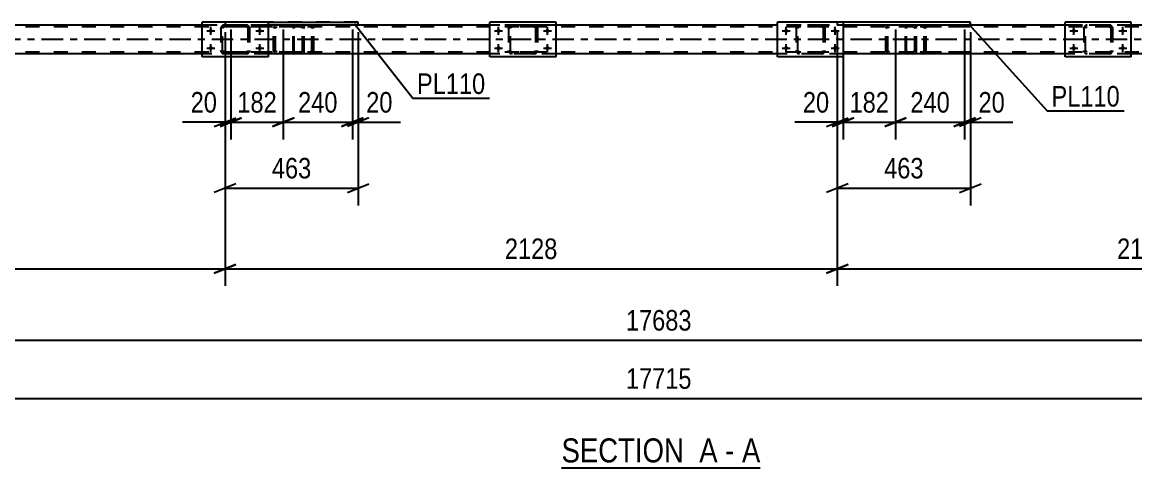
# Model space of a CAD drawing. Header units: millimetres. Extents: x -858 to 331, y -869 to -28.
# Drawn here: x -526.6 to -371.9, y -197 to -135 of the extents above; entities that cross this region are included whole.
import ezdxf

# ---------------------------------------------------------------- set-up
doc = ezdxf.new("R2010")
doc.units = ezdxf.units.MM
doc.linetypes.add('DXK_LINE_DOT2', pattern=[3.9198, 1.9599, -1.9599])
doc.linetypes.add('DXK_LINE_DOT3', pattern=[5.9187, 2.979, -0.9799, 0.9799, -0.9799])
doc.styles.add('Arial Narrow', font='ARIALN.TTF', dxfattribs={"height": 0.2})

# ---------------------------------------------------------------- blocks, each defined once
blk = doc.blocks.new('Unknown-570393797-12 - 2628')
at = {"color": 6, "linetype": 'Continuous'}
blk.add_line((-451.6, -197.04), (-423.96, -197.04), dxfattribs=at)
at = {"color": 0, "linetype": 'Continuous'}
for points in [[(-433.5, -196.29), (-433.5, -192.79), (-451.6, -192.79), (-451.6, -196.29)], [(-429.89, -196.29), (-429.89, -192.79), (-432.45, -192.79), (-432.45, -196.29)], [(-427.56, -196.29), (-427.56, -192.79), (-428.84, -192.79), (-428.84, -196.29)], [(-423.96, -196.29), (-423.96, -192.79), (-426.51, -192.79), (-426.51, -196.29)]]:
    blk.add_wipeout(points, dxfattribs=at)
at = {"color": 7, "linetype": 'Continuous', "style": 'Arial Narrow'}
for s, p in [('SECTION ', (-451.6, -196.29)), ('A', (-432.45, -196.29)), ('A', (-426.51, -196.29)), ('-', (-428.84, -196.29))]:
    blk.add_text(s, height=3.34, dxfattribs=at).set_placement(p)
blk = doc.blocks.new('Part-570393797-2645 - 2628')
at = {"color": 7, "linetype": 'DXK_LINE_DOT2'}
for p, q in [((-458.96, -135.89), (-458.93, -135.7)), ((-458.93, -135.7), (-458.96, -135.89)), ((-458.96, -135.89), (-458.96, -138.93)), ((-458.72, -135.89), (-458.71, -135.8)), ((-458.72, -138.93), (-458.72, -135.89)), ((-458.71, -135.8), (-458.65, -135.72)), ((-458.67, -135.44), (-458.48, -135.41)), ((-458.48, -135.41), (-458.67, -135.44)), ((-458.65, -135.72), (-458.58, -135.67)), ((-458.58, -135.67), (-458.48, -135.65)), ((-455.44, -135.41), (-458.48, -135.41)), ((-455.44, -135.65), (-458.48, -135.65)), ((-455.44, -135.41), (-455.26, -135.44)), ((-455.26, -135.44), (-455.44, -135.41)), ((-455.44, -135.65), (-455.35, -135.67)), ((-455.35, -135.67), (-455.27, -135.72)), ((-455.27, -135.72), (-455.22, -135.8)), ((-455.22, -135.8), (-455.2, -135.89)), ((-455.2, -135.89), (-455.2, -138.93)), ((-455, -135.7), (-454.96, -135.89)), ((-454.96, -135.89), (-455, -135.7)), ((-454.96, -135.89), (-454.96, -138.93)), ((-458.93, -139.11), (-458.96, -138.93)), ((-458.96, -138.93), (-458.93, -139.11)), ((-458.71, -139.02), (-458.72, -138.93)), ((-458.65, -139.1), (-458.71, -139.02)), ((-458.58, -139.15), (-458.65, -139.1)), ((-458.48, -139.17), (-458.58, -139.15)), ((-455.44, -139.17), (-458.48, -139.17)), ((-455.35, -139.15), (-455.44, -139.17)), ((-455.27, -139.1), (-455.35, -139.15)), ((-455.22, -139.02), (-455.27, -139.1)), ((-455.2, -138.93), (-455.22, -139.02)), ((-454.96, -138.93), (-455, -139.11)), ((-455, -139.11), (-454.96, -138.93)), ((-458.48, -139.41), (-458.67, -139.37)), ((-458.67, -139.37), (-458.48, -139.41)), ((-455.44, -139.41), (-458.48, -139.41)), ((-455.26, -139.37), (-455.44, -139.41)), ((-455.44, -139.41), (-455.26, -139.37))]:
    blk.add_line(p, q, dxfattribs=at)
at = {"color": 7, "linetype": 'DXK_LINE_DOT3'}
blk.add_line((-456.96, -137.41), (-456.96, -137.41), dxfattribs=at)
at = {"color": 7, "linetype": 'DXK_LINE_DOT2'}
for centre, start, end in [((-458.48, -135.89), 112.5, 157.5), ((-458.48, -135.89), 112.5, 157.5), ((-455.44, -135.89), 22.5, 67.5), ((-455.44, -135.89), 22.5, 67.5), ((-458.48, -138.93), 202.5, 247.5), ((-458.48, -138.93), 202.5, 247.5), ((-455.44, -138.93), 292.5, 337.5), ((-455.44, -138.93), 292.5, 337.5)]:
    blk.add_arc(centre, 0.48, start, end, dxfattribs=at)
blk = doc.blocks.new('Part-570393797-2647 - 2628')
at = {"color": 2, "linetype": 'Continuous'}
for p, q in [((-412.37, -135.01), (-421.57, -135.01)), ((-421.57, -139.81), (-421.57, -135.01)), ((-412.37, -139.81), (-412.37, -135.01)), ((-412.37, -139.81), (-421.57, -139.81))]:
    blk.add_line(p, q, dxfattribs=at)
blk = doc.blocks.new('Part-570393797-2670 - 2628')
at = {"color": 2, "linetype": 'Continuous'}
for p, q in [((-452.36, -135.01), (-461.56, -135.01)), ((-461.56, -139.81), (-461.56, -135.01)), ((-452.36, -139.81), (-452.36, -135.01)), ((-452.36, -139.81), (-461.56, -139.81))]:
    blk.add_line(p, q, dxfattribs=at)
blk = doc.blocks.new('Bolt-570393797-2675 - 2628')
at = {"linetype": 'Continuous'}
for points in [[(-380.37, -135.93, -1), (-380.37, -136.49, -1)], [(-373.57, -135.93, -1), (-373.57, -136.49, -1)], [(-380.37, -138.33, -1), (-380.37, -138.89, -1)], [(-373.57, -138.33, -1), (-373.57, -138.89, -1)]]:
    blk.add_hatch(color=1, dxfattribs=at).paths.add_polyline_path(points)
at = {"color": 1, "linetype": 'Continuous'}
for p, q in [((-380.37, -136.77), (-380.37, -135.65)), ((-373.57, -136.77), (-373.57, -135.65)), ((-380.93, -136.21), (-379.81, -136.21)), ((-374.13, -136.21), (-373.01, -136.21)), ((-380.93, -138.61), (-379.81, -138.61)), ((-380.37, -139.17), (-380.37, -138.05)), ((-374.13, -138.61), (-373.01, -138.61)), ((-373.57, -139.17), (-373.57, -138.05))]:
    blk.add_line(p, q, dxfattribs=at)
blk = doc.blocks.new('Bolt-570393797-2715 - 2628')
at = {"linetype": 'Continuous'}
for points in [[(-460.36, -135.93, -1), (-460.36, -136.49, -1)], [(-453.56, -135.93, -1), (-453.56, -136.49, -1)], [(-460.36, -138.33, -1), (-460.36, -138.89, -1)], [(-453.56, -138.33, -1), (-453.56, -138.89, -1)]]:
    blk.add_hatch(color=1, dxfattribs=at).paths.add_polyline_path(points)
at = {"color": 1, "linetype": 'Continuous'}
for p, q in [((-460.36, -136.77), (-460.36, -135.65)), ((-453.56, -136.77), (-453.56, -135.65)), ((-460.92, -136.21), (-459.8, -136.21)), ((-454.12, -136.21), (-453, -136.21)), ((-460.92, -138.61), (-459.8, -138.61)), ((-460.36, -139.17), (-460.36, -138.05)), ((-454.12, -138.61), (-453, -138.61)), ((-453.56, -139.17), (-453.56, -138.05))]:
    blk.add_line(p, q, dxfattribs=at)
blk = doc.blocks.new('Bolt-570393797-2717 - 2628')
at = {"linetype": 'Continuous'}
for points in [[(-420.37, -135.93, -1), (-420.37, -136.49, -1)], [(-413.57, -135.93, -1), (-413.57, -136.49, -1)], [(-420.37, -138.33, -1), (-420.37, -138.89, -1)], [(-413.57, -138.33, -1), (-413.57, -138.89, -1)]]:
    blk.add_hatch(color=1, dxfattribs=at).paths.add_polyline_path(points)
at = {"color": 1, "linetype": 'Continuous'}
for p, q in [((-420.37, -136.77), (-420.37, -135.65)), ((-413.57, -136.77), (-413.57, -135.65)), ((-420.93, -136.21), (-419.81, -136.21)), ((-414.13, -136.21), (-413.01, -136.21)), ((-420.93, -138.61), (-419.81, -138.61)), ((-420.37, -139.17), (-420.37, -138.05)), ((-414.13, -138.61), (-413.01, -138.61)), ((-413.57, -139.17), (-413.57, -138.05))]:
    blk.add_line(p, q, dxfattribs=at)
blk = doc.blocks.new('Part-570393797-3248 - 2628')
at = {"color": 7, "linetype": 'DXK_LINE_DOT2'}
for p, q in [((-378.97, -135.89), (-378.93, -135.7)), ((-378.93, -135.7), (-378.97, -135.89)), ((-378.97, -135.89), (-378.97, -138.93)), ((-378.73, -135.89), (-378.71, -135.8)), ((-378.73, -138.93), (-378.73, -135.89)), ((-378.71, -135.8), (-378.66, -135.72)), ((-378.67, -135.44), (-378.49, -135.41)), ((-378.49, -135.41), (-378.67, -135.44)), ((-378.66, -135.72), (-378.58, -135.67)), ((-378.58, -135.67), (-378.49, -135.65)), ((-375.45, -135.41), (-378.49, -135.41)), ((-375.45, -135.65), (-378.49, -135.65)), ((-375.45, -135.41), (-375.27, -135.44)), ((-375.27, -135.44), (-375.45, -135.41)), ((-375.45, -135.65), (-375.36, -135.67)), ((-375.36, -135.67), (-375.28, -135.72)), ((-375.28, -135.72), (-375.23, -135.8)), ((-375.23, -135.8), (-375.21, -135.89)), ((-375.21, -135.89), (-375.21, -138.93)), ((-375.01, -135.7), (-374.97, -135.89)), ((-374.97, -135.89), (-375.01, -135.7)), ((-374.97, -135.89), (-374.97, -138.93)), ((-378.93, -139.11), (-378.97, -138.93)), ((-378.97, -138.93), (-378.93, -139.11)), ((-378.71, -139.02), (-378.73, -138.93)), ((-378.66, -139.1), (-378.71, -139.02)), ((-378.58, -139.15), (-378.66, -139.1)), ((-378.49, -139.17), (-378.58, -139.15)), ((-375.45, -139.17), (-378.49, -139.17)), ((-375.36, -139.15), (-375.45, -139.17)), ((-375.28, -139.1), (-375.36, -139.15)), ((-375.23, -139.02), (-375.28, -139.1)), ((-375.21, -138.93), (-375.23, -139.02)), ((-374.97, -138.93), (-375.01, -139.11)), ((-375.01, -139.11), (-374.97, -138.93)), ((-378.49, -139.41), (-378.67, -139.37)), ((-378.67, -139.37), (-378.49, -139.41)), ((-375.45, -139.41), (-378.49, -139.41)), ((-375.27, -139.37), (-375.45, -139.41)), ((-375.45, -139.41), (-375.27, -139.37))]:
    blk.add_line(p, q, dxfattribs=at)
at = {"color": 7, "linetype": 'DXK_LINE_DOT3'}
blk.add_line((-376.97, -137.41), (-376.97, -137.41), dxfattribs=at)
at = {"color": 7, "linetype": 'DXK_LINE_DOT2'}
for centre, start, end in [((-378.49, -135.89), 112.5, 157.5), ((-378.49, -135.89), 112.5, 157.5), ((-375.45, -135.89), 22.5, 67.5), ((-375.45, -135.89), 22.5, 67.5), ((-378.49, -138.93), 202.5, 247.5), ((-378.49, -138.93), 202.5, 247.5), ((-375.45, -138.93), 292.5, 337.5), ((-375.45, -138.93), 292.5, 337.5)]:
    blk.add_arc(centre, 0.48, start, end, dxfattribs=at)
blk = doc.blocks.new('Part-570393797-3268 - 2628')
at = {"color": 2, "linetype": 'Continuous'}
for p, q in [((-492.37, -135.01), (-501.57, -135.01)), ((-501.57, -139.81), (-501.57, -135.01)), ((-492.37, -139.81), (-492.37, -135.01)), ((-492.37, -139.81), (-501.57, -139.81))]:
    blk.add_line(p, q, dxfattribs=at)
blk = doc.blocks.new('Part-570393797-2945 - 2628')
at = {"color": 7, "linetype": 'DXK_LINE_DOT2'}
for p, q in [((-124.36, -135.65), (-791.22, -135.65)), ((-124.36, -135.41), (-752.08, -135.41)), ((-479.88, -135.41), (-501.57, -135.41)), ((-452.36, -135.41), (-461.56, -135.41)), ((-394.75, -135.41), (-421.57, -135.41)), ((-372.37, -135.41), (-381.57, -135.41)), ((-124.36, -139.17), (-791.22, -139.17)), ((-492.37, -139.41), (-501.57, -139.41)), ((-452.36, -139.41), (-461.56, -139.41)), ((-412.37, -139.41), (-421.57, -139.41)), ((-372.37, -139.41), (-381.57, -139.41))]:
    blk.add_line(p, q, dxfattribs=at)
at = {"color": 2, "linetype": 'Continuous'}
for p, q in [((-501.57, -135.41), (-532.37, -135.41)), ((-461.56, -135.41), (-479.88, -135.41)), ((-421.57, -135.41), (-452.36, -135.41)), ((-381.57, -135.41), (-394.75, -135.41)), ((-341.56, -135.41), (-372.37, -135.41)), ((-501.57, -139.41), (-532.37, -139.41)), ((-461.56, -139.41), (-492.37, -139.41)), ((-421.57, -139.41), (-452.36, -139.41)), ((-381.57, -139.41), (-412.37, -139.41)), ((-341.56, -139.41), (-372.37, -139.41))]:
    blk.add_line(p, q, dxfattribs=at)
at = {"color": 7, "linetype": 'DXK_LINE_DOT3'}
blk.add_line((-124.36, -137.41), (-791.22, -137.41), dxfattribs=at)
blk = doc.blocks.new('Bolt-570393797-2958 - 2628')
at = {"linetype": 'Continuous'}
for points in [[(-500.37, -135.93, -1), (-500.37, -136.49, -1)], [(-493.57, -135.93, -1), (-493.57, -136.49, -1)], [(-500.37, -138.33, -1), (-500.37, -138.89, -1)], [(-493.57, -138.33, -1), (-493.57, -138.89, -1)]]:
    blk.add_hatch(color=1, dxfattribs=at).paths.add_polyline_path(points)
at = {"color": 1, "linetype": 'Continuous'}
for p, q in [((-500.37, -136.77), (-500.37, -135.65)), ((-493.57, -136.77), (-493.57, -135.65)), ((-500.93, -136.21), (-499.81, -136.21)), ((-494.13, -136.21), (-493.01, -136.21)), ((-500.93, -138.61), (-499.81, -138.61)), ((-500.37, -139.17), (-500.37, -138.05)), ((-494.13, -138.61), (-493.01, -138.61)), ((-493.57, -139.17), (-493.57, -138.05))]:
    blk.add_line(p, q, dxfattribs=at)
blk = doc.blocks.new('Part-570393797-2969 - 2628')
at = {"color": 7, "linetype": 'DXK_LINE_DOT2'}
for p, q in [((-413.26, -135.01), (-413.26, -135.41)), ((-412.37, -135.01), (-413.26, -135.01)), ((-412.37, -135.41), (-413.26, -135.41))]:
    blk.add_line(p, q, dxfattribs=at)
at = {"color": 2, "linetype": 'Continuous'}
for p, q in [((-394.75, -135.01), (-412.37, -135.01)), ((-394.75, -135.41), (-412.37, -135.41)), ((-394.75, -135.41), (-394.75, -135.01))]:
    blk.add_line(p, q, dxfattribs=at)
blk = doc.blocks.new('Part-570393797-2974 - 2628')
at = {"color": 7, "linetype": 'DXK_LINE_DOT2'}
for p, q in [((-498.39, -135.01), (-498.39, -135.41)), ((-479.88, -135.01), (-498.39, -135.01)), ((-492.37, -135.41), (-498.39, -135.41))]:
    blk.add_line(p, q, dxfattribs=at)
at = {"color": 2, "linetype": 'Continuous'}
for p, q in [((-492.37, -135.01), (-479.88, -135.01)), ((-479.88, -135.41), (-492.37, -135.41)), ((-479.88, -135.41), (-479.88, -135.01))]:
    blk.add_line(p, q, dxfattribs=at)
blk = doc.blocks.new('Part-570393797-3155 - 2628')
at = {"color": 7, "linetype": 'DXK_LINE_DOT2'}
for p, q in [((-487.88, -135.41), (-497.62, -135.41)), ((-487.88, -135.65), (-497.62, -135.65)), ((-491.59, -135.72), (-491.63, -135.89)), ((-491.63, -138.93), (-491.63, -135.89)), ((-491.59, -135.7), (-491.59, -135.72)), ((-491.37, -135.89), (-491.35, -135.8)), ((-491.37, -138.93), (-491.37, -135.89)), ((-491.35, -135.8), (-491.3, -135.72)), ((-491.12, -135.41), (-491.31, -135.44)), ((-491.3, -135.72), (-491.21, -135.67)), ((-491.21, -135.67), (-491.12, -135.65)), ((-487.69, -135.44), (-487.88, -135.41)), ((-487.88, -135.65), (-487.78, -135.67)), ((-487.78, -135.67), (-487.7, -135.72)), ((-487.7, -135.72), (-487.65, -135.8)), ((-487.65, -135.8), (-487.63, -135.89)), ((-487.63, -138.93), (-487.63, -135.89)), ((-487.41, -135.72), (-487.41, -135.7)), ((-487.37, -135.89), (-487.41, -135.72)), ((-487.37, -138.93), (-487.37, -135.89)), ((-487.88, -139.17), (-497.62, -139.17)), ((-491.63, -138.93), (-491.61, -139.02)), ((-491.61, -139.02), (-491.59, -139.11)), ((-491.35, -139.02), (-491.37, -138.93)), ((-491.3, -139.1), (-491.35, -139.02)), ((-491.21, -139.15), (-491.3, -139.1)), ((-491.12, -139.17), (-491.21, -139.15)), ((-487.78, -139.15), (-487.88, -139.17)), ((-487.7, -139.1), (-487.78, -139.15)), ((-487.65, -139.02), (-487.7, -139.1)), ((-487.63, -138.93), (-487.65, -139.02)), ((-487.41, -139.11), (-487.39, -139.02)), ((-487.39, -139.02), (-487.37, -138.93)), ((-487.88, -139.41), (-497.62, -139.41)), ((-491.31, -139.37), (-491.12, -139.41)), ((-487.88, -139.41), (-487.69, -139.37))]:
    blk.add_line(p, q, dxfattribs=at)
for centre, start, end in [((-491.14, -135.91), 110.7583, 155.68), ((-487.86, -135.91), 24.32, 69.2417), ((-491.14, -138.91), 204.32, 249.2417), ((-487.86, -138.91), 290.7583, 335.68)]:
    blk.add_arc(centre, 0.496, start, end, dxfattribs=at)
blk = doc.blocks.new('Part-570393797-3156 - 2628')
at = {"color": 7, "linetype": 'DXK_LINE_DOT2'}
for p, q in [((-402.75, -135.41), (-412.49, -135.41)), ((-402.75, -135.65), (-412.49, -135.65)), ((-406.46, -135.72), (-406.49, -135.89)), ((-406.49, -138.93), (-406.49, -135.89)), ((-406.45, -135.7), (-406.46, -135.72)), ((-406.24, -135.89), (-406.22, -135.8)), ((-406.24, -138.93), (-406.24, -135.89)), ((-406.22, -135.8), (-406.16, -135.72)), ((-405.98, -135.41), (-406.18, -135.44)), ((-406.16, -135.72), (-406.08, -135.67)), ((-406.08, -135.67), (-405.98, -135.65)), ((-402.55, -135.44), (-402.75, -135.41)), ((-402.75, -135.65), (-402.65, -135.67)), ((-402.65, -135.67), (-402.57, -135.72)), ((-402.57, -135.72), (-402.51, -135.8)), ((-402.51, -135.8), (-402.49, -135.89)), ((-402.49, -138.93), (-402.49, -135.89)), ((-402.27, -135.72), (-402.28, -135.7)), ((-402.24, -135.89), (-402.27, -135.72)), ((-402.24, -138.93), (-402.24, -135.89)), ((-402.75, -139.17), (-412.49, -139.17)), ((-406.49, -138.93), (-406.47, -139.02)), ((-406.47, -139.02), (-406.45, -139.11)), ((-406.22, -139.02), (-406.24, -138.93)), ((-406.16, -139.1), (-406.22, -139.02)), ((-406.08, -139.15), (-406.16, -139.1)), ((-405.98, -139.17), (-406.08, -139.15)), ((-402.65, -139.15), (-402.75, -139.17)), ((-402.57, -139.1), (-402.65, -139.15)), ((-402.51, -139.02), (-402.57, -139.1)), ((-402.49, -138.93), (-402.51, -139.02)), ((-402.28, -139.11), (-402.26, -139.02)), ((-402.26, -139.02), (-402.24, -138.93)), ((-402.75, -139.41), (-412.49, -139.41)), ((-406.18, -139.37), (-405.98, -139.41)), ((-402.75, -139.41), (-402.55, -139.37))]:
    blk.add_line(p, q, dxfattribs=at)
for centre, start, end in [((-406, -135.91), 110.7583, 155.68), ((-402.73, -135.91), 24.32, 69.2417), ((-406, -138.91), 204.32, 249.2417), ((-402.73, -138.91), 290.7583, 335.68)]:
    blk.add_arc(centre, 0.496, start, end, dxfattribs=at)
blk = doc.blocks.new('Part-570393797-3188 - 2628')
at = {"color": 7, "linetype": 'DXK_LINE_DOT2'}
for p, q in [((-488.9, -135.7), (-488.92, -135.89)), ((-488.92, -138.93), (-488.92, -135.89)), ((-488.84, -135.55), (-488.9, -135.7)), ((-488.75, -135.44), (-488.84, -135.55)), ((-488.78, -135.89), (-488.77, -135.8)), ((-488.78, -138.93), (-488.78, -135.89)), ((-488.77, -135.8), (-488.74, -135.72)), ((-488.65, -135.41), (-488.75, -135.44)), ((-488.74, -135.72), (-488.7, -135.67)), ((-488.7, -135.67), (-488.65, -135.65)), ((-480.98, -135.41), (-488.65, -135.41)), ((-480.98, -135.65), (-488.65, -135.65)), ((-487.37, -135.41), (-487.37, -135.65)), ((-486.36, -135.44), (-486.56, -135.41)), ((-486.56, -135.65), (-486.46, -135.67)), ((-486.46, -135.67), (-486.38, -135.72)), ((-486.38, -135.72), (-486.32, -135.8)), ((-486.32, -135.8), (-486.3, -135.89)), ((-486.3, -138.93), (-486.3, -135.89)), ((-486.09, -135.72), (-486.09, -135.7)), ((-486.05, -135.89), (-486.09, -135.72)), ((-486.05, -138.93), (-486.05, -135.89)), ((-488.92, -138.93), (-488.9, -139.11)), ((-488.9, -139.11), (-488.84, -139.27)), ((-488.77, -139.02), (-488.78, -138.93)), ((-488.74, -139.1), (-488.77, -139.02)), ((-488.7, -139.15), (-488.74, -139.1)), ((-488.65, -139.17), (-488.7, -139.15)), ((-480.98, -139.17), (-488.65, -139.17)), ((-487.37, -139.41), (-487.37, -139.17)), ((-486.46, -139.15), (-486.56, -139.17)), ((-486.38, -139.1), (-486.46, -139.15)), ((-486.32, -139.02), (-486.38, -139.1)), ((-486.3, -138.93), (-486.32, -139.02)), ((-486.09, -139.11), (-486.07, -139.02)), ((-486.07, -139.02), (-486.05, -138.93)), ((-488.84, -139.27), (-488.75, -139.37)), ((-488.75, -139.37), (-488.65, -139.41)), ((-480.98, -139.41), (-488.65, -139.41)), ((-486.56, -139.41), (-486.36, -139.37))]:
    blk.add_line(p, q, dxfattribs=at)
for centre, start, end in [((-486.54, -135.9), 23.8494, 68.8059), ((-486.54, -138.91), 291.1941, 336.1506)]:
    blk.add_arc(centre, 0.492, start, end, dxfattribs=at)
blk = doc.blocks.new('Part-570393797-3189 - 2628')
at = {"color": 7, "linetype": 'DXK_LINE_DOT2'}
for p, q in [((-403.76, -135.7), (-403.78, -135.89)), ((-403.78, -138.93), (-403.78, -135.89)), ((-403.7, -135.55), (-403.76, -135.7)), ((-403.62, -135.44), (-403.7, -135.55)), ((-403.65, -135.89), (-403.64, -135.8)), ((-403.65, -138.93), (-403.65, -135.89)), ((-403.64, -135.8), (-403.61, -135.72)), ((-403.51, -135.41), (-403.62, -135.44)), ((-403.61, -135.72), (-403.56, -135.67)), ((-403.56, -135.67), (-403.51, -135.65)), ((-395.85, -135.41), (-403.51, -135.41)), ((-395.85, -135.65), (-403.51, -135.65)), ((-402.24, -135.41), (-402.24, -135.65)), ((-401.23, -135.44), (-401.42, -135.41)), ((-401.42, -135.65), (-401.33, -135.67)), ((-401.33, -135.67), (-401.24, -135.72)), ((-401.24, -135.72), (-401.19, -135.8)), ((-401.19, -135.8), (-401.17, -135.89)), ((-401.17, -138.93), (-401.17, -135.89)), ((-400.95, -135.72), (-400.96, -135.7)), ((-400.92, -135.89), (-400.95, -135.72)), ((-400.92, -138.93), (-400.92, -135.89)), ((-403.78, -138.93), (-403.76, -139.11)), ((-403.76, -139.11), (-403.7, -139.27)), ((-403.64, -139.02), (-403.65, -138.93)), ((-403.61, -139.1), (-403.64, -139.02)), ((-403.56, -139.15), (-403.61, -139.1)), ((-403.51, -139.17), (-403.56, -139.15)), ((-395.85, -139.17), (-403.51, -139.17)), ((-402.24, -139.41), (-402.24, -139.17)), ((-401.33, -139.15), (-401.42, -139.17)), ((-401.24, -139.1), (-401.33, -139.15)), ((-401.19, -139.02), (-401.24, -139.1)), ((-401.17, -138.93), (-401.19, -139.02)), ((-400.96, -139.11), (-400.94, -139.02)), ((-400.94, -139.02), (-400.92, -138.93)), ((-403.7, -139.27), (-403.62, -139.37)), ((-403.62, -139.37), (-403.51, -139.41)), ((-395.85, -139.41), (-403.51, -139.41)), ((-401.42, -139.41), (-401.23, -139.37))]:
    blk.add_line(p, q, dxfattribs=at)
for centre, start, end in [((-401.41, -135.9), 23.8494, 68.8059), ((-401.41, -138.91), 291.1941, 336.1506)]:
    blk.add_arc(centre, 0.492, start, end, dxfattribs=at)
blk = doc.blocks.new('Part-570393797-3198 - 2628')
at = {"color": 7, "linetype": 'DXK_LINE_DOT2'}
for p, q in [((-418.97, -135.89), (-418.93, -135.7)), ((-418.93, -135.7), (-418.97, -135.89)), ((-418.97, -135.89), (-418.97, -138.93)), ((-418.73, -135.89), (-418.71, -135.8)), ((-418.73, -138.93), (-418.73, -135.89)), ((-418.71, -135.8), (-418.66, -135.72)), ((-418.67, -135.44), (-418.49, -135.41)), ((-418.49, -135.41), (-418.67, -135.44)), ((-418.66, -135.72), (-418.58, -135.67)), ((-418.58, -135.67), (-418.49, -135.65)), ((-415.45, -135.41), (-418.49, -135.41)), ((-415.45, -135.65), (-418.49, -135.65)), ((-415.45, -135.41), (-415.27, -135.44)), ((-415.27, -135.44), (-415.45, -135.41)), ((-415.45, -135.65), (-415.36, -135.67)), ((-415.36, -135.67), (-415.28, -135.72)), ((-415.28, -135.72), (-415.23, -135.8)), ((-415.23, -135.8), (-415.21, -135.89)), ((-415.21, -135.89), (-415.21, -138.93)), ((-415.01, -135.7), (-414.97, -135.89)), ((-414.97, -135.89), (-415.01, -135.7)), ((-414.97, -135.89), (-414.97, -138.93)), ((-418.93, -139.11), (-418.97, -138.93)), ((-418.97, -138.93), (-418.93, -139.11)), ((-418.71, -139.02), (-418.73, -138.93)), ((-418.66, -139.1), (-418.71, -139.02)), ((-418.58, -139.15), (-418.66, -139.1)), ((-418.49, -139.17), (-418.58, -139.15)), ((-415.45, -139.17), (-418.49, -139.17)), ((-415.36, -139.15), (-415.45, -139.17)), ((-415.28, -139.1), (-415.36, -139.15)), ((-415.23, -139.02), (-415.28, -139.1)), ((-415.21, -138.93), (-415.23, -139.02)), ((-414.97, -138.93), (-415.01, -139.11)), ((-415.01, -139.11), (-414.97, -138.93)), ((-418.49, -139.41), (-418.67, -139.37)), ((-418.67, -139.37), (-418.49, -139.41)), ((-415.45, -139.41), (-418.49, -139.41)), ((-415.27, -139.37), (-415.45, -139.41)), ((-415.45, -139.41), (-415.27, -139.37))]:
    blk.add_line(p, q, dxfattribs=at)
at = {"color": 7, "linetype": 'DXK_LINE_DOT3'}
blk.add_line((-416.97, -137.41), (-416.97, -137.41), dxfattribs=at)
at = {"color": 7, "linetype": 'DXK_LINE_DOT2'}
for centre, start, end in [((-418.49, -135.89), 112.5, 157.5), ((-418.49, -135.89), 112.5, 157.5), ((-415.45, -135.89), 22.5, 67.5), ((-415.45, -135.89), 22.5, 67.5), ((-418.49, -138.93), 202.5, 247.5), ((-418.49, -138.93), 202.5, 247.5), ((-415.45, -138.93), 292.5, 337.5), ((-415.45, -138.93), 292.5, 337.5)]:
    blk.add_arc(centre, 0.48, start, end, dxfattribs=at)
blk = doc.blocks.new('Part-570393797-3258 - 2628')
at = {"color": 2, "linetype": 'Continuous'}
for p, q in [((-372.37, -135.01), (-381.57, -135.01)), ((-381.57, -139.81), (-381.57, -135.01)), ((-372.37, -139.81), (-372.37, -135.01)), ((-372.37, -139.81), (-381.57, -139.81))]:
    blk.add_line(p, q, dxfattribs=at)
blk = doc.blocks.new('Part-570393797-3269 - 2628')
at = {"color": 7, "linetype": 'DXK_LINE_DOT2'}
for p, q in [((-498.97, -135.89), (-498.93, -135.7)), ((-498.93, -135.7), (-498.97, -135.89)), ((-498.97, -135.89), (-498.97, -138.93)), ((-498.73, -135.89), (-498.71, -135.8)), ((-498.73, -138.93), (-498.73, -135.89)), ((-498.71, -135.8), (-498.66, -135.72)), ((-498.67, -135.44), (-498.49, -135.41)), ((-498.49, -135.41), (-498.67, -135.44)), ((-498.66, -135.72), (-498.58, -135.67)), ((-498.58, -135.67), (-498.49, -135.65)), ((-495.45, -135.41), (-498.49, -135.41)), ((-495.45, -135.65), (-498.49, -135.65)), ((-495.45, -135.41), (-495.27, -135.44)), ((-495.27, -135.44), (-495.45, -135.41)), ((-495.45, -135.65), (-495.36, -135.67)), ((-495.36, -135.67), (-495.28, -135.72)), ((-495.28, -135.72), (-495.23, -135.8)), ((-495.23, -135.8), (-495.21, -135.89)), ((-495.21, -135.89), (-495.21, -138.93)), ((-495.01, -135.7), (-494.97, -135.89)), ((-494.97, -135.89), (-495.01, -135.7)), ((-494.97, -135.89), (-494.97, -138.93)), ((-498.93, -139.11), (-498.97, -138.93)), ((-498.97, -138.93), (-498.93, -139.11)), ((-498.71, -139.02), (-498.73, -138.93)), ((-498.66, -139.1), (-498.71, -139.02)), ((-498.58, -139.15), (-498.66, -139.1)), ((-498.49, -139.17), (-498.58, -139.15)), ((-495.45, -139.17), (-498.49, -139.17)), ((-495.36, -139.15), (-495.45, -139.17)), ((-495.28, -139.1), (-495.36, -139.15)), ((-495.23, -139.02), (-495.28, -139.1)), ((-495.21, -138.93), (-495.23, -139.02)), ((-494.97, -138.93), (-495.01, -139.11)), ((-495.01, -139.11), (-494.97, -138.93)), ((-498.49, -139.41), (-498.67, -139.37)), ((-498.67, -139.37), (-498.49, -139.41)), ((-495.45, -139.41), (-498.49, -139.41)), ((-495.27, -139.37), (-495.45, -139.41)), ((-495.45, -139.41), (-495.27, -139.37))]:
    blk.add_line(p, q, dxfattribs=at)
at = {"color": 7, "linetype": 'DXK_LINE_DOT3'}
blk.add_line((-496.97, -137.41), (-496.97, -137.41), dxfattribs=at)
at = {"color": 7, "linetype": 'DXK_LINE_DOT2'}
for centre, start, end in [((-498.49, -135.89), 112.5, 157.5), ((-498.49, -135.89), 112.5, 157.5), ((-495.45, -135.89), 22.5, 67.5), ((-495.45, -135.89), 22.5, 67.5), ((-498.49, -138.93), 202.5, 247.5), ((-498.49, -138.93), 202.5, 247.5), ((-495.45, -138.93), 292.5, 337.5), ((-495.45, -138.93), 292.5, 337.5)]:
    blk.add_arc(centre, 0.48, start, end, dxfattribs=at)
blk = doc.blocks.new('StraightDimension-570393797-24835 - 2628')
at = {"color": 7, "linetype": 'Continuous'}
for p, q in [((-583.52, -136.41), (-583.52, -171.73)), ((-498.39, -136.41), (-498.39, -171.73)), ((-582.02, -168.73), (-585.02, -169.93)), ((-583.52, -169.33), (-498.39, -169.33)), ((-499.89, -169.93), (-496.89, -168.73))]:
    blk.add_line(p, q, dxfattribs=at)
at = {"color": 0}
blk.add_wipeout([(-536.7, -168.58), (-536.7, -164.38), (-545.21, -164.38), (-545.21, -168.58)], dxfattribs=at)
at = {"color": 3, "style": 'Arial Narrow'}
blk.add_text('2128', height=2.863, dxfattribs=at).set_placement((-544.61, -167.98))
blk = doc.blocks.new('StraightDimension-570393797-3522 - 2628')
at = {"color": 7, "linetype": 'Continuous'}
for p, q in [((-413.26, -136.41), (-413.26, -160.51)), ((-394.75, -136.41), (-394.75, -160.51)), ((-411.76, -157.51), (-414.76, -158.71)), ((-396.25, -158.71), (-393.25, -157.51)), ((-413.26, -158.11), (-394.75, -158.11))]:
    blk.add_line(p, q, dxfattribs=at)
at = {"color": 0}
blk.add_wipeout([(-400.66, -157.36), (-400.66, -153.16), (-407.34, -153.16), (-407.34, -157.36)], dxfattribs=at)
at = {"color": 3, "style": 'Arial Narrow'}
blk.add_text('463', height=2.863, dxfattribs=at).set_placement((-406.74, -156.76))
blk = doc.blocks.new('StraightDimension-570393797-4262 - 2628')
at = {"color": 7, "linetype": 'Continuous'}
blk.add_line((-791.86, -187.39), (-84.3, -187.39), dxfattribs=at)
at = {"color": 0}
blk.add_wipeout([(-432.91, -186.64), (-432.91, -182.44), (-443.25, -182.44), (-443.25, -186.64)], dxfattribs=at)
at = {"color": 3, "style": 'Arial Narrow'}
blk.add_text('17715', height=2.863, dxfattribs=at).set_placement((-442.65, -186.04))
blk = doc.blocks.new('StraightDimension-570393797-3962 - 2628')
at = {"color": 7, "linetype": 'Continuous'}
for p, q in [((-498.39, -136.41), (-498.39, -160.51)), ((-479.88, -136.41), (-479.88, -160.51)), ((-496.89, -157.51), (-499.89, -158.71)), ((-481.38, -158.71), (-478.38, -157.51)), ((-498.39, -158.11), (-479.88, -158.11))]:
    blk.add_line(p, q, dxfattribs=at)
at = {"color": 0}
blk.add_wipeout([(-485.79, -157.36), (-485.79, -153.16), (-492.48, -153.16), (-492.48, -157.36)], dxfattribs=at)
at = {"color": 3, "style": 'Arial Narrow'}
blk.add_text('463', height=2.863, dxfattribs=at).set_placement((-491.88, -156.76))
blk = doc.blocks.new('StraightDimension-570393797-3937 - 2628')
at = {"color": 7, "linetype": 'Continuous'}
for p, q in [((-405.16, -136.01), (-405.16, -151.34)), ((-395.55, -136.01), (-395.55, -151.34)), ((-406.66, -149.54), (-403.66, -148.34)), ((-394.05, -148.34), (-397.05, -149.54)), ((-405.16, -148.94), (-395.55, -148.94))]:
    blk.add_line(p, q, dxfattribs=at)
at = {"color": 0}
blk.add_wipeout([(-397.01, -148.19), (-397.01, -143.99), (-403.69, -143.99), (-403.69, -148.19)], dxfattribs=at)
at = {"color": 3, "style": 'Arial Narrow'}
blk.add_text('240', height=2.863, dxfattribs=at).set_placement((-403.09, -147.59))
blk = doc.blocks.new('StraightDimension-570393797-3929 - 2628')
at = {"color": 7, "linetype": 'Continuous'}
for p, q in [((-395.55, -136.01), (-395.55, -151.34)), ((-394.75, -136.41), (-394.75, -151.34)), ((-397.05, -149.54), (-394.05, -148.34)), ((-393.25, -148.34), (-396.25, -149.54)), ((-395.55, -148.94), (-394.75, -148.94))]:
    blk.add_line(p, q, dxfattribs=at)
at = {"color": 0}
blk.add_wipeout([(-389.37, -148.19), (-389.37, -143.99), (-394.22, -143.99), (-394.22, -148.19)], dxfattribs=at)
at = {"color": 7, "linetype": 'Continuous'}
blk.add_line((-394.75, -148.94), (-388.84, -148.94), dxfattribs=at)
blk.add_line((-394.75, -148.94), (-388.84, -148.94), dxfattribs=at)
at = {"color": 3, "style": 'Arial Narrow'}
blk.add_text('20', height=2.863, dxfattribs=at).set_placement((-393.62, -147.59))
blk = doc.blocks.new('StraightDimension-570393797-3945 - 2628')
at = {"color": 7, "linetype": 'Continuous'}
for p, q in [((-412.46, -136.01), (-412.46, -151.34)), ((-405.16, -136.01), (-405.16, -151.34)), ((-413.96, -149.54), (-410.96, -148.34)), ((-403.66, -148.34), (-406.66, -149.54)), ((-412.46, -148.94), (-405.16, -148.94))]:
    blk.add_line(p, q, dxfattribs=at)
at = {"color": 0}
blk.add_wipeout([(-405.46, -148.19), (-405.46, -143.99), (-412.15, -143.99), (-412.15, -148.19)], dxfattribs=at)
at = {"color": 3, "style": 'Arial Narrow'}
blk.add_text('182', height=2.863, dxfattribs=at).set_placement((-411.55, -147.59))
blk = doc.blocks.new('StraightDimension-570393797-3489 - 2628')
at = {"color": 7, "linetype": 'Continuous'}
for p, q in [((-497.59, -136.01), (-497.59, -151.34)), ((-498.39, -136.41), (-498.39, -151.34)), ((-499.89, -149.54), (-496.89, -148.34)), ((-496.09, -148.34), (-499.09, -149.54)), ((-498.39, -148.94), (-497.59, -148.94))]:
    blk.add_line(p, q, dxfattribs=at)
at = {"color": 0}
blk.add_wipeout([(-498.92, -148.19), (-498.92, -143.99), (-503.77, -143.99), (-503.77, -148.19)], dxfattribs=at)
at = {"color": 7, "linetype": 'Continuous'}
blk.add_line((-498.39, -148.94), (-504.3, -148.94), dxfattribs=at)
blk.add_line((-498.39, -148.94), (-504.3, -148.94), dxfattribs=at)
at = {"color": 3, "style": 'Arial Narrow'}
blk.add_text('20', height=2.863, dxfattribs=at).set_placement((-503.17, -147.59))
blk = doc.blocks.new('StraightDimension-570393797-3497 - 2628')
at = {"color": 7, "linetype": 'Continuous'}
for p, q in [((-497.59, -136.01), (-497.59, -151.34)), ((-490.29, -136.01), (-490.29, -151.34)), ((-499.09, -149.54), (-496.09, -148.34)), ((-488.79, -148.34), (-491.79, -149.54)), ((-497.59, -148.94), (-490.29, -148.94))]:
    blk.add_line(p, q, dxfattribs=at)
at = {"color": 0}
blk.add_wipeout([(-490.6, -148.19), (-490.6, -143.99), (-497.28, -143.99), (-497.28, -148.19)], dxfattribs=at)
at = {"color": 3, "style": 'Arial Narrow'}
blk.add_text('182', height=2.863, dxfattribs=at).set_placement((-496.68, -147.59))
blk = doc.blocks.new('StraightDimension-570393797-3505 - 2628')
at = {"color": 7, "linetype": 'Continuous'}
for p, q in [((-490.29, -136.01), (-490.29, -151.34)), ((-480.68, -136.01), (-480.68, -151.34)), ((-491.79, -149.54), (-488.79, -148.34)), ((-479.18, -148.34), (-482.18, -149.54)), ((-490.29, -148.94), (-480.68, -148.94))]:
    blk.add_line(p, q, dxfattribs=at)
at = {"color": 0}
blk.add_wipeout([(-482.14, -148.19), (-482.14, -143.99), (-488.83, -143.99), (-488.83, -148.19)], dxfattribs=at)
at = {"color": 3, "style": 'Arial Narrow'}
blk.add_text('240', height=2.863, dxfattribs=at).set_placement((-488.23, -147.59))
blk = doc.blocks.new('StraightDimension-570393797-3513 - 2628')
at = {"color": 7, "linetype": 'Continuous'}
for p, q in [((-480.68, -136.01), (-480.68, -151.34)), ((-479.88, -136.41), (-479.88, -151.34)), ((-482.18, -149.54), (-479.18, -148.34)), ((-478.38, -148.34), (-481.38, -149.54)), ((-480.68, -148.94), (-479.88, -148.94))]:
    blk.add_line(p, q, dxfattribs=at)
at = {"color": 0}
blk.add_wipeout([(-474.5, -148.19), (-474.5, -143.99), (-479.36, -143.99), (-479.36, -148.19)], dxfattribs=at)
at = {"color": 7, "linetype": 'Continuous'}
blk.add_line((-479.88, -148.94), (-473.98, -148.94), dxfattribs=at)
blk.add_line((-479.88, -148.94), (-473.98, -148.94), dxfattribs=at)
at = {"color": 3, "style": 'Arial Narrow'}
blk.add_text('20', height=2.863, dxfattribs=at).set_placement((-478.76, -147.59))
blk = doc.blocks.new('StraightDimension-570393797-3953 - 2628')
at = {"color": 7, "linetype": 'Continuous'}
for p, q in [((-412.46, -136.01), (-412.46, -151.34)), ((-413.26, -136.41), (-413.26, -151.34)), ((-414.76, -149.54), (-411.76, -148.34)), ((-410.96, -148.34), (-413.96, -149.54)), ((-413.26, -148.94), (-412.46, -148.94))]:
    blk.add_line(p, q, dxfattribs=at)
at = {"color": 0}
blk.add_wipeout([(-413.78, -148.19), (-413.78, -143.99), (-418.64, -143.99), (-418.64, -148.19)], dxfattribs=at)
at = {"color": 7, "linetype": 'Continuous'}
blk.add_line((-413.26, -148.94), (-419.16, -148.94), dxfattribs=at)
blk.add_line((-413.26, -148.94), (-419.16, -148.94), dxfattribs=at)
at = {"color": 3, "style": 'Arial Narrow'}
blk.add_text('20', height=2.863, dxfattribs=at).set_placement((-418.04, -147.59))
blk = doc.blocks.new('StraightDimension-570393797-4352 - 2628')
at = {"color": 7, "linetype": 'Continuous'}
blk.add_line((-791.22, -179.29), (-84.94, -179.29), dxfattribs=at)
at = {"color": 0}
blk.add_wipeout([(-432.91, -178.54), (-432.91, -174.34), (-443.25, -174.34), (-443.25, -178.54)], dxfattribs=at)
at = {"color": 3, "style": 'Arial Narrow'}
blk.add_text('17683', height=2.863, dxfattribs=at).set_placement((-442.65, -177.94))
blk = doc.blocks.new('StraightDimension-570393797-24833 - 2628')
at = {"color": 7, "linetype": 'Continuous'}
for p, q in [((-413.26, -136.41), (-413.26, -171.73)), ((-328.12, -136.41), (-328.12, -171.73)), ((-411.76, -168.73), (-414.76, -169.93)), ((-413.26, -169.33), (-328.12, -169.33)), ((-329.62, -169.93), (-326.62, -168.73))]:
    blk.add_line(p, q, dxfattribs=at)
at = {"color": 0}
blk.add_wipeout([(-366.43, -168.58), (-366.43, -164.38), (-374.95, -164.38), (-374.95, -168.58)], dxfattribs=at)
at = {"color": 3, "style": 'Arial Narrow'}
blk.add_text('2128', height=2.863, dxfattribs=at).set_placement((-374.35, -167.98))
blk = doc.blocks.new('StraightDimension-570393797-24834 - 2628')
at = {"color": 7, "linetype": 'Continuous'}
for p, q in [((-498.39, -136.41), (-498.39, -171.73)), ((-413.26, -136.41), (-413.26, -171.73)), ((-496.89, -168.73), (-499.89, -169.93)), ((-498.39, -169.33), (-413.26, -169.33)), ((-414.76, -169.93), (-411.76, -168.73))]:
    blk.add_line(p, q, dxfattribs=at)
at = {"color": 0}
blk.add_wipeout([(-451.57, -168.58), (-451.57, -164.38), (-460.08, -164.38), (-460.08, -168.58)], dxfattribs=at)
at = {"color": 3, "style": 'Arial Narrow'}
blk.add_text('2128', height=2.863, dxfattribs=at).set_placement((-459.48, -167.98))
blk = doc.blocks.new('Mark-570393797-2965 - 2628')
at = {"color": 0}
blk.add_wipeout([(-373.97, -146.75), (-373.97, -143.75), (-383.47, -143.75), (-383.47, -146.75)], dxfattribs=at)
blk.add_wipeout([(-373.97, -146.75), (-373.97, -143.75), (-383.47, -143.75), (-383.47, -146.75)], dxfattribs=at)
at = {"color": 30, "linetype": 'Continuous'}
for p, q in [((-394.99, -135.25), (-384.07, -147.35)), ((-384.07, -147.35), (-373.37, -147.35))]:
    blk.add_line(p, q, dxfattribs=at)
at = {"color": 3, "style": 'Arial Narrow'}
blk.add_text('PL110', height=2.863, dxfattribs=at).set_placement((-383.47, -146.75))
blk = doc.blocks.new('Mark-570393797-2970 - 2628')
at = {"color": 0}
blk.add_wipeout([(-462.2, -145), (-462.2, -142), (-471.7, -142), (-471.7, -145)], dxfattribs=at)
blk.add_wipeout([(-462.2, -145), (-462.2, -142), (-471.7, -142), (-471.7, -145)], dxfattribs=at)
at = {"color": 30, "linetype": 'Continuous'}
for p, q in [((-480.41, -135.21), (-472.3, -145.6)), ((-472.3, -145.6), (-461.6, -145.6))]:
    blk.add_line(p, q, dxfattribs=at)
at = {"color": 3, "style": 'Arial Narrow'}
blk.add_text('PL110', height=2.863, dxfattribs=at).set_placement((-471.7, -145))

msp = doc.modelspace()

# ---------------------------------------------------------------- block references
for name in ['Part-570393797-2945 - 2628', 'Part-570393797-3268 - 2628', 'Bolt-570393797-2958 - 2628', 'Part-570393797-3269 - 2628', 'Part-570393797-2974 - 2628', 'Part-570393797-3155 - 2628', 'Part-570393797-3188 - 2628', 'Part-570393797-2670 - 2628', 'Bolt-570393797-2715 - 2628', 'Part-570393797-2645 - 2628', 'Part-570393797-2647 - 2628', 'Bolt-570393797-2717 - 2628', 'Part-570393797-3198 - 2628', 'Part-570393797-2969 - 2628', 'Part-570393797-3156 - 2628', 'Part-570393797-3189 - 2628', 'Part-570393797-3258 - 2628', 'Bolt-570393797-2675 - 2628', 'Part-570393797-3248 - 2628', 'Unknown-570393797-12 - 2628']:
    msp.add_blockref(name, (0, 0))

# ---------------------------------------------------------------- next in the draw order: block references
for name in ['StraightDimension-570393797-24835 - 2628', 'StraightDimension-570393797-3522 - 2628']:
    msp.add_blockref(name, (0, 0))

# ---------------------------------------------------------------- next in the draw order: block references
msp.add_blockref('StraightDimension-570393797-4262 - 2628', (0, 0))

# ---------------------------------------------------------------- next in the draw order: block references
for name in ['StraightDimension-570393797-3937 - 2628', 'StraightDimension-570393797-3962 - 2628']:
    msp.add_blockref(name, (0, 0))

# ---------------------------------------------------------------- next in the draw order: block references
for name in ['StraightDimension-570393797-3489 - 2628', 'StraightDimension-570393797-3945 - 2628', 'StraightDimension-570393797-3929 - 2628']:
    msp.add_blockref(name, (0, 0))

# ---------------------------------------------------------------- next in the draw order: block references
for name in ['StraightDimension-570393797-3497 - 2628', 'StraightDimension-570393797-3953 - 2628']:
    msp.add_blockref(name, (0, 0))

# ---------------------------------------------------------------- next in the draw order: block references
msp.add_blockref('StraightDimension-570393797-3505 - 2628', (0, 0))

# ---------------------------------------------------------------- next in the draw order: block references
msp.add_blockref('StraightDimension-570393797-3513 - 2628', (0, 0))

# ---------------------------------------------------------------- next in the draw order: block references
msp.add_blockref('StraightDimension-570393797-4352 - 2628', (0, 0))

# ---------------------------------------------------------------- next in the draw order: block references
msp.add_blockref('StraightDimension-570393797-24833 - 2628', (0, 0))

# ---------------------------------------------------------------- next in the draw order: block references
for name in ['Mark-570393797-2965 - 2628', 'StraightDimension-570393797-24834 - 2628']:
    msp.add_blockref(name, (0, 0))

# ---------------------------------------------------------------- next in the draw order: block references
msp.add_blockref('Mark-570393797-2970 - 2628', (0, 0))

doc.saveas('drawing.dxf')
